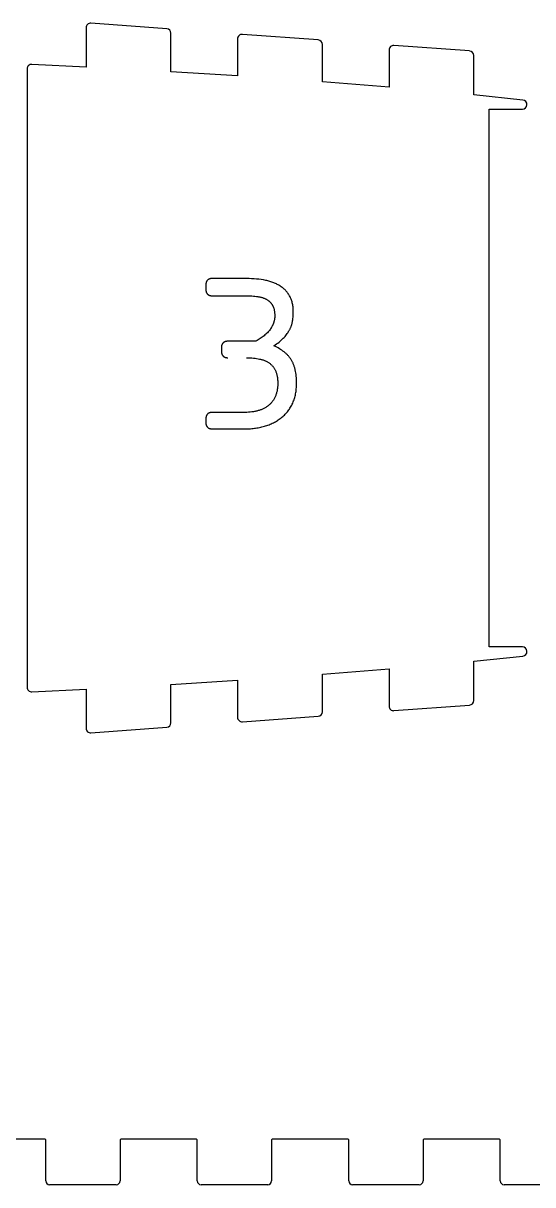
# Model space of a CAD drawing. Extents: x 296 to 1497, y 3 to 304.
# Drawn here: x 1044.5 to 1078.1, y 159.6 to 236.2 of the extents above; entities that cross this region are included whole.
import ezdxf

# ---------------------------------------------------------------- set-up
doc = ezdxf.new("R2010")
doc.units = 0
doc.layers.add('FLAT_PANELS', color=1, linetype='CONTINUOUS')
doc.layers.add('HELP_LINES', color=3, linetype='CONTINUOUS')

msp = doc.modelspace()

# ---------------------------------------------------------------- linework, layer by layer
at = {"layer": 'FLAT_PANELS'}
for p, q in [((1053.982, 235.878, 0), (1048.982, 236.244, 0)), ((1048.66, 235.945, 0), (1048.66, 233.352, 0)), ((1054.26, 233.041, 0), (1054.26, 235.578, 0)), ((1063.982, 235.145, 0), (1058.982, 235.511, 0)), ((1058.66, 235.212, 0), (1058.66, 232.767, 0)), ((1064.26, 232.373, 0), (1064.26, 234.845, 0)), ((1073.982, 234.412, 0), (1068.982, 234.778, 0)), ((1068.66, 234.479, 0), (1068.66, 232.022, 0)), ((1074.26, 231.509, 0), (1074.26, 234.112, 0)), ((1044.772, 233.23, 0), (1044.772, 192.408, 0)), ((1048.66, 233.352, 0), (1045.086, 233.53, 0)), ((1058.66, 232.767, 0), (1054.26, 233.041, 0)), ((1068.66, 232.022, 0), (1064.26, 232.373, 0)), ((1077.495, 231.172, 0), (1074.26, 231.509, 0)), ((1075.263, 195.064, 0), (1075.263, 230.574, 0)), ((1075.263, 230.574, 0), (1077.463, 230.574, 0)), ((1077.463, 195.064, 0), (1075.263, 195.064, 0)), ((1074.26, 194.129, 0), (1077.495, 194.466, 0)), ((1074.26, 191.526, 0), (1074.26, 194.129, 0)), ((1064.26, 193.265, 0), (1068.66, 193.616, 0)), ((1064.26, 190.793, 0), (1064.26, 193.265, 0)), ((1068.66, 193.616, 0), (1068.66, 191.159, 0)), ((1054.26, 192.597, 0), (1058.66, 192.871, 0)), ((1054.26, 190.06, 0), (1054.26, 192.597, 0)), ((1058.66, 192.871, 0), (1058.66, 190.426, 0)), ((1045.086, 192.108, 0), (1048.66, 192.286, 0)), ((1048.66, 192.286, 0), (1048.66, 189.693, 0)), ((1068.982, 190.86, 0), (1073.982, 191.227, 0)), ((1058.982, 190.127, 0), (1063.982, 190.493, 0)), ((1048.982, 189.394, 0), (1053.982, 189.76, 0)), ((1045.952, 162.566), (1042.172, 162.566)), ((1046.002, 162.516), (1045.952, 162.566)), ((1046.002, 159.809), (1046.002, 162.516)), ((1050.952, 162.566), (1050.902, 162.516)), ((1050.902, 162.516), (1050.902, 159.809)), ((1055.953, 162.566), (1050.952, 162.566)), ((1056.003, 162.516), (1055.953, 162.566)), ((1056.003, 159.809), (1056.003, 162.516)), ((1060.953, 162.566), (1060.903, 162.516)), ((1060.903, 162.516), (1060.903, 159.809)), ((1065.953, 162.566), (1060.953, 162.566)), ((1066.003, 162.516), (1065.953, 162.566)), ((1066.003, 159.809), (1066.003, 162.516)), ((1070.953, 162.566), (1070.903, 162.516)), ((1070.903, 162.516), (1070.903, 159.809)), ((1075.953, 162.566), (1070.953, 162.566)), ((1076.003, 162.516), (1075.953, 162.566)), ((1076.003, 159.809), (1076.003, 162.516)), ((1050.652, 159.559), (1046.252, 159.559)), ((1060.653, 159.559), (1056.253, 159.559)), ((1070.653, 159.559), (1066.253, 159.559)), ((1080.653, 159.559), (1076.253, 159.559))]:
    msp.add_line(p, q, dxfattribs=at)
for centre, radius, start, end in [((1048.96, 235.945, 0), 0.3, 85.80737, 180), ((1053.96, 235.578, 0), 0.3, 0, 85.80737), ((1058.96, 235.212, 0), 0.3, 85.80737, 180), ((1063.96, 234.845, 0), 0.3, 0, 85.80737), ((1068.96, 234.479, 0), 0.3, 85.80737, 180), ((1073.96, 234.112, 0), 0.3, 0, 85.80737), ((1045.072, 233.23, 0), 0.3, 87.26728, 179.99999), ((1077.463, 230.874, 0), 0.3, 270.00001, 83.74469), ((1077.463, 194.764, 0), 0.3, 276.25531, 89.99999), ((1045.072, 192.408, 0), 0.3, 179.99999, 272.73271), ((1068.96, 191.159, 0), 0.3, 180, 274.19265), ((1073.96, 191.526, 0), 0.3, 274.19265, 360), ((1058.96, 190.426, 0), 0.3, 180, 274.19265), ((1063.96, 190.793, 0), 0.3, 274.19265, 360), ((1048.96, 189.693, 0), 0.3, 180, 274.19265), ((1053.96, 190.06, 0), 0.3, 274.19265, 360), ((1046.252, 159.809), 0.25, 180.00001, 270.00001), ((1050.652, 159.809), 0.25, 270.00001, 0.00001), ((1056.253, 159.809), 0.25, 180.00001, 270.00001), ((1060.653, 159.809), 0.25, 270.00001, 0.00001), ((1066.253, 159.809), 0.25, 180.00001, 270.00001), ((1070.653, 159.809), 0.25, 270.00001, 0.00001), ((1076.253, 159.809), 0.25, 180.00001, 270.00001)]:
    msp.add_arc(centre, radius, start, end, dxfattribs=at)
at = {"layer": 'HELP_LINES'}
for p, q in [((1056.729, 219.326), (1056.721, 219.321)), ((1056.737, 219.331), (1056.729, 219.326)), ((1056.745, 219.336), (1056.737, 219.331)), ((1056.754, 219.34), (1056.745, 219.336)), ((1056.762, 219.345), (1056.754, 219.34)), ((1056.771, 219.349), (1056.762, 219.345)), ((1056.78, 219.353), (1056.771, 219.349)), ((1056.789, 219.357), (1056.78, 219.353)), ((1056.799, 219.36), (1056.789, 219.357)), ((1056.808, 219.363), (1056.799, 219.36)), ((1056.818, 219.367), (1056.808, 219.363)), ((1056.828, 219.369), (1056.818, 219.367)), ((1056.838, 219.372), (1056.828, 219.369)), ((1056.848, 219.375), (1056.838, 219.372)), ((1056.859, 219.377), (1056.848, 219.375)), ((1056.87, 219.379), (1056.859, 219.377)), ((1056.88, 219.381), (1056.87, 219.379)), ((1056.892, 219.382), (1056.88, 219.381)), ((1056.903, 219.384), (1056.892, 219.382)), ((1056.914, 219.385), (1056.903, 219.384)), ((1056.926, 219.386), (1056.914, 219.385)), ((1056.938, 219.387), (1056.926, 219.386)), ((1056.95, 219.387), (1056.938, 219.387)), ((1056.962, 219.387), (1056.95, 219.387)), ((1056.974, 219.388), (1056.962, 219.387)), ((1059.421, 219.386), (1056.974, 219.388)), ((1059.589, 219.38), (1059.421, 219.386)), ((1059.754, 219.37), (1059.589, 219.38)), ((1059.915, 219.357), (1059.754, 219.37)), ((1060.071, 219.34), (1059.915, 219.357)), ((1060.224, 219.318), (1060.071, 219.34)), ((1056.569, 219.015), (1056.568, 219.004)), ((1056.568, 219.004), (1056.568, 218.993)), ((1056.568, 218.993), (1056.568, 218.658)), ((1056.568, 218.658), (1056.568, 218.646)), ((1056.568, 218.646), (1056.568, 218.635)), ((1056.568, 218.635), (1056.569, 218.623)), ((1056.57, 219.038), (1056.569, 219.026)), ((1056.569, 219.026), (1056.569, 219.015)), ((1056.569, 218.623), (1056.569, 218.612)), ((1056.569, 218.612), (1056.57, 218.601)), ((1056.571, 219.048), (1056.57, 219.038)), ((1056.57, 218.601), (1056.571, 218.59)), ((1056.573, 219.059), (1056.571, 219.048)), ((1056.571, 218.59), (1056.573, 218.579)), ((1056.574, 219.07), (1056.573, 219.059)), ((1056.573, 218.579), (1056.574, 218.569)), ((1056.576, 219.08), (1056.574, 219.07)), ((1056.574, 218.569), (1056.576, 218.558)), ((1056.578, 219.09), (1056.576, 219.08)), ((1056.576, 218.558), (1056.578, 218.548)), ((1056.58, 219.1), (1056.578, 219.09)), ((1056.582, 219.11), (1056.58, 219.1)), ((1056.585, 219.12), (1056.582, 219.11)), ((1056.588, 219.13), (1056.585, 219.12)), ((1056.59, 219.139), (1056.588, 219.13)), ((1056.594, 219.149), (1056.59, 219.139)), ((1056.597, 219.158), (1056.594, 219.149)), ((1056.6, 219.167), (1056.597, 219.158)), ((1056.604, 219.176), (1056.6, 219.167)), ((1056.608, 219.185), (1056.604, 219.176)), ((1056.612, 219.193), (1056.608, 219.185)), ((1056.617, 219.202), (1056.612, 219.193)), ((1056.621, 219.21), (1056.617, 219.202)), ((1056.626, 219.218), (1056.621, 219.21)), ((1056.631, 219.226), (1056.626, 219.218)), ((1056.636, 219.234), (1056.631, 219.226)), ((1056.641, 219.242), (1056.636, 219.234)), ((1056.647, 219.249), (1056.641, 219.242)), ((1056.653, 219.257), (1056.647, 219.249)), ((1056.659, 219.264), (1056.653, 219.257)), ((1056.665, 219.271), (1056.659, 219.264)), ((1056.671, 219.278), (1056.665, 219.271)), ((1056.678, 219.285), (1056.671, 219.278)), ((1056.684, 219.291), (1056.678, 219.285)), ((1056.691, 219.297), (1056.684, 219.291)), ((1056.698, 219.304), (1056.691, 219.297)), ((1056.706, 219.309), (1056.698, 219.304)), ((1056.713, 219.315), (1056.706, 219.309)), ((1056.721, 219.321), (1056.713, 219.315)), ((1060.373, 219.294), (1060.224, 219.318)), ((1060.518, 219.265), (1060.373, 219.294)), ((1060.588, 219.249), (1060.518, 219.265)), ((1060.658, 219.232), (1060.588, 219.249)), ((1060.726, 219.214), (1060.658, 219.232)), ((1060.793, 219.194), (1060.726, 219.214)), ((1060.859, 219.174), (1060.793, 219.194)), ((1060.923, 219.153), (1060.859, 219.174)), ((1060.986, 219.13), (1060.923, 219.153)), ((1061.048, 219.106), (1060.986, 219.13)), ((1061.109, 219.082), (1061.048, 219.106)), ((1061.168, 219.056), (1061.109, 219.082)), ((1061.226, 219.029), (1061.168, 219.056)), ((1061.283, 219.001), (1061.226, 219.029)), ((1061.338, 218.971), (1061.283, 219.001)), ((1061.392, 218.941), (1061.338, 218.971)), ((1061.445, 218.91), (1061.392, 218.941)), ((1061.496, 218.877), (1061.445, 218.91)), ((1061.547, 218.843), (1061.496, 218.877)), ((1061.595, 218.808), (1061.547, 218.843)), ((1061.642, 218.772), (1061.595, 218.808)), ((1061.688, 218.735), (1061.642, 218.772)), ((1061.733, 218.696), (1061.688, 218.735)), ((1061.775, 218.656), (1061.733, 218.696)), ((1061.817, 218.615), (1061.775, 218.656)), ((1061.857, 218.573), (1061.817, 218.615)), ((1061.895, 218.529), (1061.857, 218.573)), ((1056.578, 218.548), (1056.58, 218.538)), ((1056.58, 218.538), (1056.583, 218.528)), ((1056.583, 218.528), (1056.585, 218.518)), ((1056.585, 218.518), (1056.588, 218.509)), ((1056.588, 218.509), (1056.591, 218.499)), ((1056.591, 218.499), (1056.594, 218.49)), ((1056.594, 218.49), (1056.598, 218.481)), ((1056.598, 218.481), (1056.601, 218.472)), ((1056.601, 218.472), (1056.605, 218.463)), ((1056.605, 218.463), (1056.609, 218.454)), ((1056.609, 218.454), (1056.614, 218.445)), ((1056.614, 218.445), (1056.618, 218.437)), ((1056.618, 218.437), (1056.623, 218.429)), ((1056.623, 218.429), (1056.628, 218.42)), ((1056.628, 218.42), (1056.633, 218.412)), ((1056.633, 218.412), (1056.638, 218.405)), ((1056.638, 218.405), (1056.643, 218.397)), ((1056.643, 218.397), (1056.649, 218.389)), ((1056.649, 218.389), (1056.655, 218.382)), ((1056.655, 218.382), (1056.661, 218.375)), ((1056.661, 218.375), (1056.667, 218.368)), ((1056.667, 218.368), (1056.674, 218.361)), ((1056.674, 218.361), (1056.681, 218.354)), ((1056.681, 218.354), (1056.688, 218.347)), ((1056.688, 218.347), (1056.695, 218.341)), ((1056.695, 218.341), (1056.702, 218.335)), ((1056.702, 218.335), (1056.71, 218.329)), ((1056.71, 218.329), (1056.717, 218.323)), ((1056.717, 218.323), (1056.725, 218.318)), ((1056.725, 218.318), (1056.733, 218.313)), ((1056.733, 218.313), (1056.742, 218.308)), ((1056.742, 218.308), (1056.75, 218.303)), ((1056.75, 218.303), (1056.759, 218.298)), ((1056.759, 218.298), (1056.768, 218.294)), ((1056.768, 218.294), (1056.777, 218.29)), ((1056.777, 218.29), (1056.786, 218.286)), ((1056.786, 218.286), (1056.796, 218.282)), ((1056.796, 218.282), (1056.805, 218.278)), ((1056.805, 218.278), (1056.815, 218.275)), ((1056.815, 218.275), (1056.825, 218.272)), ((1056.825, 218.272), (1056.836, 218.269)), ((1056.836, 218.269), (1056.846, 218.266)), ((1056.846, 218.266), (1056.857, 218.264)), ((1056.857, 218.264), (1056.868, 218.262)), ((1056.868, 218.262), (1056.879, 218.26)), ((1056.879, 218.26), (1056.89, 218.258)), ((1056.89, 218.258), (1056.901, 218.256)), ((1056.901, 218.256), (1056.913, 218.255)), ((1056.913, 218.255), (1056.925, 218.254)), ((1056.925, 218.254), (1056.937, 218.253)), ((1056.937, 218.253), (1056.949, 218.252)), ((1056.949, 218.252), (1056.962, 218.251)), ((1056.962, 218.251), (1059.38, 218.248)), ((1059.38, 218.248), (1059.601, 218.237)), ((1059.601, 218.237), (1059.707, 218.229)), ((1059.707, 218.229), (1059.808, 218.22)), ((1059.808, 218.22), (1059.906, 218.209)), ((1059.906, 218.209), (1060.001, 218.196)), ((1060.001, 218.196), (1060.047, 218.188)), ((1060.047, 218.188), (1060.092, 218.18)), ((1060.092, 218.18), (1060.136, 218.172)), ((1060.136, 218.172), (1060.179, 218.162)), ((1060.179, 218.162), (1060.221, 218.152)), ((1060.221, 218.152), (1060.262, 218.141)), ((1060.262, 218.141), (1060.302, 218.129)), ((1060.302, 218.129), (1060.341, 218.116)), ((1060.341, 218.116), (1060.379, 218.103)), ((1060.379, 218.103), (1060.416, 218.089)), ((1060.416, 218.089), (1060.452, 218.074)), ((1060.452, 218.074), (1060.487, 218.059)), ((1060.487, 218.059), (1060.521, 218.042)), ((1060.521, 218.042), (1060.554, 218.025)), ((1060.554, 218.025), (1060.586, 218.008)), ((1060.586, 218.008), (1060.618, 217.989)), ((1060.618, 217.989), (1060.648, 217.97)), ((1060.648, 217.97), (1060.677, 217.95)), ((1060.677, 217.95), (1060.706, 217.928)), ((1060.706, 217.928), (1060.719, 217.918)), ((1060.719, 217.918), (1060.733, 217.907)), ((1060.733, 217.907), (1060.746, 217.895)), ((1060.746, 217.895), (1060.759, 217.884)), ((1060.759, 217.884), (1060.772, 217.872)), ((1060.772, 217.872), (1060.785, 217.86)), ((1060.785, 217.86), (1060.797, 217.848)), ((1060.797, 217.848), (1060.81, 217.836)), ((1060.81, 217.836), (1060.822, 217.824)), ((1060.822, 217.824), (1060.833, 217.811)), ((1060.833, 217.811), (1060.845, 217.798)), ((1060.845, 217.798), (1060.856, 217.785)), ((1061.932, 218.484), (1061.895, 218.529)), ((1061.967, 218.438), (1061.932, 218.484)), ((1062.001, 218.391), (1061.967, 218.438)), ((1062.034, 218.342), (1062.001, 218.391)), ((1062.065, 218.292), (1062.034, 218.342)), ((1062.095, 218.241), (1062.065, 218.292)), ((1062.123, 218.189), (1062.095, 218.241)), ((1062.136, 218.162), (1062.123, 218.189)), ((1062.149, 218.135), (1062.136, 218.162)), ((1062.162, 218.108), (1062.149, 218.135)), ((1062.174, 218.08), (1062.162, 218.108)), ((1062.197, 218.024), (1062.174, 218.08)), ((1062.219, 217.966), (1062.197, 218.024)), ((1062.239, 217.907), (1062.219, 217.966)), ((1062.257, 217.847), (1062.239, 217.907)), ((1062.273, 217.785), (1062.257, 217.847)), ((1060.856, 217.785), (1060.867, 217.771)), ((1060.867, 217.771), (1060.878, 217.758)), ((1060.878, 217.758), (1060.888, 217.744)), ((1060.888, 217.744), (1060.899, 217.73)), ((1060.899, 217.73), (1060.909, 217.716)), ((1060.909, 217.716), (1060.919, 217.702)), ((1060.919, 217.702), (1060.928, 217.687)), ((1060.928, 217.687), (1060.938, 217.672)), ((1060.938, 217.672), (1060.947, 217.657)), ((1060.947, 217.657), (1060.956, 217.642)), ((1060.956, 217.642), (1060.973, 217.611)), ((1060.973, 217.611), (1060.989, 217.579)), ((1060.989, 217.579), (1060.997, 217.563)), ((1060.997, 217.563), (1061.005, 217.546)), ((1061.005, 217.546), (1061.012, 217.529)), ((1061.012, 217.529), (1061.019, 217.512)), ((1061.019, 217.512), (1061.026, 217.495)), ((1061.026, 217.495), (1061.032, 217.477)), ((1061.032, 217.477), (1061.045, 217.44)), ((1061.045, 217.44), (1061.056, 217.403)), ((1061.056, 217.403), (1061.066, 217.364)), ((1061.066, 217.364), (1061.076, 217.324)), ((1061.076, 217.324), (1061.084, 217.283)), ((1061.084, 217.283), (1061.091, 217.241)), ((1061.091, 217.241), (1061.098, 217.198)), ((1061.098, 217.198), (1061.103, 217.153)), ((1061.103, 217.153), (1061.108, 217.108)), ((1061.108, 217.108), (1061.111, 217.061)), ((1061.111, 217.061), (1061.114, 217.013)), ((1062.287, 217.721), (1062.273, 217.785)), ((1062.3, 217.657), (1062.287, 217.721)), ((1062.311, 217.591), (1062.3, 217.657)), ((1062.321, 217.523), (1062.311, 217.591)), ((1062.328, 217.454), (1062.321, 217.523)), ((1062.334, 217.384), (1062.328, 217.454)), ((1062.339, 217.312), (1062.334, 217.384)), ((1062.338, 216.994), (1062.341, 217.079)), ((1062.341, 217.239), (1062.339, 217.312)), ((1062.342, 217.165), (1062.341, 217.239)), ((1062.341, 217.079), (1062.342, 217.165)), ((1060.954, 216.265), (1060.939, 216.237)), ((1060.967, 216.292), (1060.954, 216.265)), ((1060.98, 216.319), (1060.967, 216.292)), ((1060.993, 216.347), (1060.98, 216.319)), ((1061.005, 216.375), (1060.993, 216.347)), ((1061.016, 216.402), (1061.005, 216.375)), ((1061.027, 216.43), (1061.016, 216.402)), ((1061.037, 216.458), (1061.027, 216.43)), ((1061.047, 216.486), (1061.037, 216.458)), ((1061.055, 216.514), (1061.047, 216.486)), ((1061.064, 216.542), (1061.055, 216.514)), ((1061.071, 216.57), (1061.064, 216.542)), ((1061.078, 216.598), (1061.071, 216.57)), ((1061.085, 216.626), (1061.078, 216.598)), ((1061.091, 216.655), (1061.085, 216.626)), ((1061.096, 216.683), (1061.091, 216.655)), ((1061.1, 216.712), (1061.096, 216.683)), ((1061.104, 216.74), (1061.1, 216.712)), ((1061.108, 216.769), (1061.104, 216.74)), ((1061.111, 216.798), (1061.108, 216.769)), ((1061.113, 216.827), (1061.111, 216.798)), ((1061.114, 216.856), (1061.113, 216.827)), ((1061.114, 217.013), (1061.115, 216.964)), ((1061.115, 216.885), (1061.114, 216.856)), ((1061.115, 216.964), (1061.115, 216.914)), ((1061.115, 216.914), (1061.115, 216.885)), ((1062.198, 216.235), (1062.211, 216.27)), ((1062.211, 216.27), (1062.223, 216.306)), ((1062.223, 216.306), (1062.234, 216.341)), ((1062.234, 216.341), (1062.245, 216.377)), ((1062.245, 216.377), (1062.255, 216.413)), ((1062.255, 216.413), (1062.264, 216.45)), ((1062.264, 216.45), (1062.273, 216.486)), ((1062.273, 216.486), (1062.281, 216.523)), ((1062.281, 216.523), (1062.295, 216.597)), ((1062.295, 216.597), (1062.308, 216.673)), ((1062.308, 216.673), (1062.318, 216.751)), ((1062.318, 216.751), (1062.327, 216.83)), ((1062.327, 216.83), (1062.334, 216.911)), ((1062.334, 216.911), (1062.338, 216.994)), ((1060.293, 215.519), (1060.229, 215.472)), ((1060.354, 215.567), (1060.293, 215.519)), ((1060.414, 215.615), (1060.354, 215.567)), ((1060.47, 215.664), (1060.414, 215.615)), ((1060.525, 215.713), (1060.47, 215.664)), ((1060.577, 215.763), (1060.525, 215.713)), ((1060.627, 215.814), (1060.577, 215.763)), ((1060.674, 215.865), (1060.627, 215.814)), ((1060.719, 215.917), (1060.674, 215.865)), ((1060.762, 215.969), (1060.719, 215.917)), ((1060.802, 216.022), (1060.762, 215.969)), ((1060.84, 216.075), (1060.802, 216.022)), ((1060.875, 216.129), (1060.84, 216.075)), ((1060.892, 216.156), (1060.875, 216.129)), ((1060.909, 216.183), (1060.892, 216.156)), ((1060.924, 216.21), (1060.909, 216.183)), ((1060.939, 216.237), (1060.924, 216.21)), ((1061.677, 215.444), (1061.737, 215.506)), ((1061.737, 215.506), (1061.794, 215.57)), ((1061.794, 215.57), (1061.848, 215.633)), ((1061.848, 215.633), (1061.899, 215.698)), ((1061.899, 215.698), (1061.946, 215.762)), ((1061.946, 215.762), (1061.969, 215.795)), ((1061.969, 215.795), (1061.991, 215.828)), ((1061.991, 215.828), (1062.012, 215.861)), ((1062.012, 215.861), (1062.033, 215.894)), ((1062.033, 215.894), (1062.052, 215.927)), ((1062.052, 215.927), (1062.071, 215.961)), ((1062.071, 215.961), (1062.09, 215.994)), ((1062.09, 215.994), (1062.107, 216.028)), ((1062.107, 216.028), (1062.124, 216.062)), ((1062.124, 216.062), (1062.14, 216.096)), ((1062.14, 216.096), (1062.156, 216.131)), ((1062.156, 216.131), (1062.171, 216.165)), ((1062.171, 216.165), (1062.185, 216.2)), ((1062.185, 216.2), (1062.198, 216.235)), ((1057.596, 214.87), (1057.595, 214.858)), ((1057.595, 214.858), (1057.595, 214.845)), ((1057.595, 214.845), (1057.595, 214.587)), ((1057.597, 214.893), (1057.596, 214.882)), ((1057.596, 214.882), (1057.596, 214.87)), ((1057.599, 214.905), (1057.597, 214.893)), ((1057.6, 214.916), (1057.599, 214.905)), ((1057.602, 214.928), (1057.6, 214.916)), ((1057.603, 214.938), (1057.602, 214.928)), ((1057.606, 214.949), (1057.603, 214.938)), ((1057.608, 214.96), (1057.606, 214.949)), ((1057.61, 214.97), (1057.608, 214.96)), ((1057.613, 214.981), (1057.61, 214.97)), ((1057.616, 214.991), (1057.613, 214.981)), ((1057.619, 215.001), (1057.616, 214.991)), ((1057.623, 215.01), (1057.619, 215.001)), ((1057.626, 215.02), (1057.623, 215.01)), ((1057.63, 215.029), (1057.626, 215.02)), ((1057.634, 215.038), (1057.63, 215.029)), ((1057.639, 215.047), (1057.634, 215.038)), ((1057.643, 215.056), (1057.639, 215.047)), ((1057.648, 215.064), (1057.643, 215.056)), ((1057.653, 215.073), (1057.648, 215.064)), ((1057.658, 215.081), (1057.653, 215.073)), ((1057.664, 215.089), (1057.658, 215.081)), ((1057.669, 215.097), (1057.664, 215.089)), ((1057.675, 215.105), (1057.669, 215.097)), ((1057.681, 215.112), (1057.675, 215.105)), ((1057.687, 215.119), (1057.681, 215.112)), ((1057.694, 215.126), (1057.687, 215.119)), ((1057.701, 215.133), (1057.694, 215.126)), ((1057.708, 215.14), (1057.701, 215.133)), ((1057.715, 215.147), (1057.708, 215.14)), ((1057.722, 215.153), (1057.715, 215.147)), ((1057.729, 215.159), (1057.722, 215.153)), ((1057.737, 215.165), (1057.729, 215.159)), ((1057.745, 215.171), (1057.737, 215.165)), ((1057.753, 215.176), (1057.745, 215.171)), ((1057.761, 215.182), (1057.753, 215.176)), ((1057.769, 215.187), (1057.761, 215.182)), ((1057.777, 215.192), (1057.769, 215.187)), ((1057.786, 215.196), (1057.777, 215.192)), ((1057.794, 215.201), (1057.786, 215.196)), ((1057.803, 215.205), (1057.794, 215.201)), ((1057.812, 215.209), (1057.803, 215.205)), ((1057.821, 215.213), (1057.812, 215.209)), ((1057.83, 215.216), (1057.821, 215.213)), ((1057.839, 215.22), (1057.83, 215.216)), ((1057.849, 215.223), (1057.839, 215.22)), ((1057.858, 215.226), (1057.849, 215.223)), ((1057.868, 215.229), (1057.858, 215.226)), ((1057.878, 215.231), (1057.868, 215.229)), ((1057.888, 215.234), (1057.878, 215.231)), ((1057.898, 215.236), (1057.888, 215.234)), ((1057.908, 215.238), (1057.898, 215.236)), ((1057.919, 215.24), (1057.908, 215.238)), ((1057.93, 215.241), (1057.919, 215.24)), ((1057.94, 215.243), (1057.93, 215.241)), ((1057.951, 215.244), (1057.94, 215.243)), ((1057.962, 215.245), (1057.951, 215.244)), ((1057.973, 215.245), (1057.962, 215.245)), ((1057.985, 215.246), (1057.973, 215.245)), ((1057.996, 215.246), (1057.985, 215.246)), ((1058.008, 215.246), (1057.996, 215.246)), ((1059.875, 215.246), (1058.008, 215.246)), ((1059.951, 215.29), (1059.875, 215.246)), ((1060.024, 215.335), (1059.951, 215.29)), ((1060.095, 215.38), (1060.024, 215.335)), ((1060.163, 215.426), (1060.095, 215.38)), ((1060.229, 215.472), (1060.163, 215.426)), ((1061.063, 214.944), (1061.153, 215.006)), ((1061.158, 214.899), (1061.063, 214.944)), ((1061.153, 215.006), (1061.24, 215.069)), ((1061.25, 214.853), (1061.158, 214.899)), ((1061.24, 215.069), (1061.322, 215.132)), ((1061.339, 214.806), (1061.25, 214.853)), ((1061.322, 215.132), (1061.401, 215.194)), ((1061.424, 214.758), (1061.339, 214.806)), ((1061.401, 215.194), (1061.476, 215.257)), ((1061.506, 214.708), (1061.424, 214.758)), ((1061.476, 215.257), (1061.547, 215.319)), ((1061.547, 215.319), (1061.614, 215.382)), ((1061.614, 215.382), (1061.677, 215.444)), ((1057.595, 214.587), (1057.595, 214.575)), ((1057.595, 214.575), (1057.595, 214.563)), ((1057.595, 214.563), (1057.596, 214.551)), ((1057.596, 214.551), (1057.596, 214.539)), ((1057.596, 214.539), (1057.597, 214.527)), ((1057.597, 214.527), (1057.599, 214.516)), ((1057.599, 214.516), (1057.6, 214.504)), ((1057.6, 214.504), (1057.602, 214.493)), ((1057.602, 214.493), (1057.603, 214.482)), ((1057.603, 214.482), (1057.606, 214.471)), ((1057.606, 214.471), (1057.608, 214.46)), ((1057.608, 214.46), (1057.61, 214.45)), ((1057.61, 214.45), (1057.613, 214.439)), ((1057.613, 214.439), (1057.616, 214.429)), ((1057.616, 214.429), (1057.619, 214.419)), ((1057.619, 214.419), (1057.623, 214.409)), ((1057.623, 214.409), (1057.626, 214.4)), ((1057.626, 214.4), (1057.63, 214.39)), ((1057.63, 214.39), (1057.634, 214.381)), ((1057.634, 214.381), (1057.639, 214.371)), ((1057.639, 214.371), (1057.643, 214.362)), ((1057.643, 214.362), (1057.648, 214.354)), ((1057.648, 214.354), (1057.653, 214.345)), ((1057.653, 214.345), (1057.658, 214.336)), ((1057.658, 214.336), (1057.664, 214.328)), ((1057.664, 214.328), (1057.669, 214.32)), ((1057.669, 214.32), (1057.675, 214.312)), ((1057.675, 214.312), (1057.681, 214.304)), ((1057.681, 214.304), (1057.687, 214.296)), ((1057.687, 214.296), (1057.694, 214.289)), ((1057.694, 214.289), (1057.701, 214.282)), ((1057.701, 214.282), (1057.708, 214.274)), ((1057.708, 214.274), (1057.715, 214.267)), ((1057.715, 214.267), (1057.722, 214.261)), ((1057.722, 214.261), (1057.73, 214.254)), ((1057.73, 214.254), (1057.737, 214.248)), ((1057.737, 214.248), (1057.745, 214.242)), ((1057.745, 214.242), (1057.753, 214.236)), ((1057.753, 214.236), (1057.761, 214.23)), ((1057.761, 214.23), (1057.77, 214.225)), ((1057.77, 214.225), (1057.778, 214.22)), ((1057.778, 214.22), (1057.787, 214.215)), ((1057.787, 214.215), (1057.796, 214.21)), ((1057.796, 214.21), (1057.805, 214.206)), ((1057.805, 214.206), (1057.814, 214.201)), ((1057.814, 214.201), (1057.823, 214.197)), ((1057.823, 214.197), (1057.833, 214.193)), ((1057.833, 214.193), (1057.842, 214.19)), ((1057.842, 214.19), (1057.852, 214.186)), ((1057.852, 214.186), (1057.862, 214.183)), ((1057.862, 214.183), (1057.872, 214.18)), ((1057.872, 214.18), (1057.883, 214.177)), ((1057.883, 214.177), (1057.893, 214.175)), ((1057.893, 214.175), (1057.904, 214.172)), ((1057.904, 214.172), (1057.915, 214.17)), ((1057.915, 214.17), (1057.926, 214.168)), ((1057.926, 214.168), (1057.937, 214.167)), ((1057.937, 214.167), (1057.949, 214.165)), ((1057.949, 214.165), (1057.96, 214.164)), ((1057.96, 214.164), (1057.972, 214.163)), ((1057.972, 214.163), (1057.984, 214.162)), ((1057.984, 214.162), (1057.996, 214.162)), ((1057.996, 214.162), (1058.008, 214.161)), ((1058.008, 214.161), (1058.021, 214.161)), ((1059.248, 214.161), (1059.368, 214.16)), ((1059.368, 214.16), (1059.484, 214.156)), ((1059.484, 214.156), (1059.597, 214.15)), ((1059.597, 214.15), (1059.708, 214.14)), ((1059.708, 214.14), (1059.815, 214.129)), ((1059.815, 214.129), (1059.918, 214.114)), ((1059.918, 214.114), (1060.019, 214.097)), ((1060.019, 214.097), (1060.117, 214.077)), ((1060.117, 214.077), (1060.164, 214.067)), ((1060.164, 214.067), (1060.211, 214.055)), ((1060.211, 214.055), (1060.257, 214.042)), ((1060.257, 214.042), (1060.302, 214.028)), ((1060.302, 214.028), (1060.346, 214.014)), ((1060.346, 214.014), (1060.389, 213.999)), ((1060.389, 213.999), (1060.431, 213.982)), ((1060.431, 213.982), (1060.472, 213.965)), ((1060.472, 213.965), (1060.513, 213.947)), ((1061.585, 214.656), (1061.506, 214.708)), ((1061.66, 214.603), (1061.585, 214.656)), ((1061.732, 214.549), (1061.66, 214.603)), ((1061.767, 214.521), (1061.732, 214.549)), ((1061.801, 214.493), (1061.767, 214.521)), ((1061.834, 214.464), (1061.801, 214.493)), ((1061.867, 214.434), (1061.834, 214.464)), ((1061.898, 214.404), (1061.867, 214.434)), ((1061.929, 214.373), (1061.898, 214.404)), ((1061.96, 214.342), (1061.929, 214.373)), ((1061.989, 214.31), (1061.96, 214.342)), ((1062.018, 214.277), (1061.989, 214.31)), ((1062.046, 214.244), (1062.018, 214.277)), ((1062.073, 214.21), (1062.046, 214.244)), ((1062.099, 214.176), (1062.073, 214.21)), ((1062.125, 214.141), (1062.099, 214.176)), ((1062.15, 214.105), (1062.125, 214.141)), ((1062.174, 214.069), (1062.15, 214.105)), ((1062.197, 214.032), (1062.174, 214.069)), ((1062.22, 213.995), (1062.197, 214.032)), ((1062.242, 213.957), (1062.22, 213.995)), ((1062.263, 213.918), (1062.242, 213.957)), ((1060.513, 213.947), (1060.552, 213.928)), ((1060.552, 213.928), (1060.59, 213.909)), ((1060.59, 213.909), (1060.628, 213.888)), ((1060.628, 213.888), (1060.665, 213.866)), ((1060.665, 213.866), (1060.701, 213.844)), ((1060.701, 213.844), (1060.736, 213.821)), ((1060.736, 213.821), (1060.77, 213.796)), ((1060.77, 213.796), (1060.803, 213.771)), ((1060.803, 213.771), (1060.835, 213.745)), ((1060.835, 213.745), (1060.866, 213.718)), ((1060.866, 213.718), (1060.896, 213.69)), ((1060.896, 213.69), (1060.925, 213.661)), ((1060.925, 213.661), (1060.953, 213.631)), ((1060.953, 213.631), (1060.98, 213.6)), ((1060.98, 213.6), (1061.005, 213.568)), ((1061.005, 213.568), (1061.03, 213.535)), ((1061.03, 213.535), (1061.054, 213.501)), ((1061.054, 213.501), (1061.077, 213.466)), ((1061.077, 213.466), (1061.099, 213.43)), ((1061.099, 213.43), (1061.12, 213.393)), ((1061.12, 213.393), (1061.14, 213.355)), ((1061.14, 213.355), (1061.159, 213.316)), ((1061.159, 213.316), (1061.177, 213.276)), ((1061.177, 213.276), (1061.193, 213.235)), ((1061.193, 213.235), (1061.209, 213.193)), ((1061.209, 213.193), (1061.224, 213.149)), ((1062.283, 213.879), (1062.263, 213.918)), ((1062.303, 213.838), (1062.283, 213.879)), ((1062.321, 213.798), (1062.303, 213.838)), ((1062.34, 213.756), (1062.321, 213.798)), ((1062.357, 213.714), (1062.34, 213.756)), ((1062.373, 213.672), (1062.357, 213.714)), ((1062.389, 213.628), (1062.373, 213.672)), ((1062.404, 213.584), (1062.389, 213.628)), ((1062.419, 213.539), (1062.404, 213.584)), ((1062.432, 213.494), (1062.419, 213.539)), ((1062.445, 213.448), (1062.432, 213.494)), ((1062.457, 213.401), (1062.445, 213.448)), ((1062.468, 213.354), (1062.457, 213.401)), ((1062.489, 213.257), (1062.468, 213.354)), ((1062.507, 213.156), (1062.489, 213.257)), ((1061.224, 213.149), (1061.237, 213.105)), ((1061.237, 213.105), (1061.25, 213.059)), ((1061.25, 213.059), (1061.261, 213.011)), ((1061.261, 213.011), (1061.272, 212.963)), ((1061.272, 212.963), (1061.281, 212.913)), ((1061.281, 212.913), (1061.289, 212.862)), ((1061.289, 212.862), (1061.296, 212.809)), ((1061.296, 212.809), (1061.302, 212.756)), ((1061.302, 212.756), (1061.307, 212.701)), ((1061.307, 212.701), (1061.311, 212.645)), ((1061.311, 212.645), (1061.313, 212.587)), ((1061.313, 212.587), (1061.315, 212.529)), ((1061.315, 212.529), (1061.315, 212.469)), ((1061.315, 212.469), (1061.315, 212.409)), ((1062.522, 213.051), (1062.507, 213.156)), ((1062.534, 212.942), (1062.522, 213.051)), ((1062.543, 212.829), (1062.534, 212.942)), ((1062.55, 212.713), (1062.543, 212.829)), ((1062.554, 212.593), (1062.55, 212.713)), ((1062.556, 212.469), (1062.554, 212.593)), ((1062.555, 212.377), (1062.556, 212.469)), ((1061.179, 211.668), (1061.161, 211.623)), ((1061.197, 211.715), (1061.179, 211.668)), ((1061.213, 211.763), (1061.197, 211.715)), ((1061.228, 211.811), (1061.213, 211.763)), ((1061.242, 211.861), (1061.228, 211.811)), ((1061.255, 211.911), (1061.242, 211.861)), ((1061.266, 211.963), (1061.255, 211.911)), ((1061.277, 212.015), (1061.266, 211.963)), ((1061.286, 212.069), (1061.277, 212.015)), ((1061.294, 212.123), (1061.286, 212.069)), ((1061.3, 212.178), (1061.294, 212.123)), ((1061.306, 212.234), (1061.3, 212.178)), ((1061.31, 212.292), (1061.306, 212.234)), ((1061.313, 212.35), (1061.31, 212.292)), ((1061.315, 212.409), (1061.313, 212.35)), ((1062.456, 211.616), (1062.475, 211.695)), ((1062.475, 211.695), (1062.492, 211.776)), ((1062.492, 211.776), (1062.507, 211.858)), ((1062.507, 211.858), (1062.52, 211.941)), ((1062.52, 211.941), (1062.531, 212.026)), ((1062.531, 212.026), (1062.54, 212.111)), ((1062.54, 212.111), (1062.547, 212.199)), ((1062.547, 212.199), (1062.552, 212.287)), ((1062.552, 212.287), (1062.555, 212.377)), ((1060.567, 210.91), (1060.527, 210.885)), ((1060.606, 210.937), (1060.567, 210.91)), ((1060.644, 210.964), (1060.606, 210.937)), ((1060.682, 210.992), (1060.644, 210.964)), ((1060.718, 211.022), (1060.682, 210.992)), ((1060.754, 211.052), (1060.718, 211.022)), ((1060.788, 211.083), (1060.754, 211.052)), ((1060.821, 211.116), (1060.788, 211.083)), ((1060.854, 211.149), (1060.821, 211.116)), ((1060.885, 211.183), (1060.854, 211.149)), ((1060.915, 211.218), (1060.885, 211.183)), ((1060.944, 211.254), (1060.915, 211.218)), ((1060.973, 211.291), (1060.944, 211.254)), ((1061, 211.329), (1060.973, 211.291)), ((1061.026, 211.368), (1061, 211.329)), ((1061.051, 211.408), (1061.026, 211.368)), ((1061.075, 211.449), (1061.051, 211.408)), ((1061.098, 211.491), (1061.075, 211.449)), ((1061.12, 211.534), (1061.098, 211.491)), ((1061.141, 211.578), (1061.12, 211.534)), ((1061.161, 211.623), (1061.141, 211.578)), ((1062.121, 210.837), (1062.16, 210.901)), ((1062.16, 210.901), (1062.198, 210.966)), ((1062.198, 210.966), (1062.234, 211.033)), ((1062.234, 211.033), (1062.268, 211.101)), ((1062.268, 211.101), (1062.3, 211.17)), ((1062.3, 211.17), (1062.331, 211.241)), ((1062.331, 211.241), (1062.36, 211.314)), ((1062.36, 211.314), (1062.387, 211.387)), ((1062.387, 211.387), (1062.412, 211.462)), ((1062.412, 211.462), (1062.435, 211.539)), ((1062.435, 211.539), (1062.456, 211.616)), ((1056.569, 210.171), (1056.568, 210.16)), ((1056.568, 210.16), (1056.568, 210.148)), ((1056.568, 210.148), (1056.568, 209.872)), ((1056.57, 210.193), (1056.569, 210.182)), ((1056.569, 210.182), (1056.569, 210.171)), ((1056.571, 210.204), (1056.57, 210.193)), ((1056.573, 210.215), (1056.571, 210.204)), ((1056.574, 210.226), (1056.573, 210.215)), ((1056.576, 210.236), (1056.574, 210.226)), ((1056.578, 210.247), (1056.576, 210.236)), ((1056.58, 210.257), (1056.578, 210.247)), ((1056.582, 210.267), (1056.58, 210.257)), ((1056.585, 210.277), (1056.582, 210.267)), ((1056.588, 210.286), (1056.585, 210.277)), ((1056.59, 210.296), (1056.588, 210.286)), ((1056.594, 210.305), (1056.59, 210.296)), ((1056.597, 210.315), (1056.594, 210.305)), ((1056.6, 210.324), (1056.597, 210.315)), ((1056.604, 210.333), (1056.6, 210.324)), ((1056.608, 210.342), (1056.604, 210.333)), ((1056.612, 210.351), (1056.608, 210.342)), ((1056.617, 210.359), (1056.612, 210.351)), ((1056.621, 210.368), (1056.617, 210.359)), ((1056.626, 210.376), (1056.621, 210.368)), ((1056.631, 210.384), (1056.626, 210.376)), ((1056.636, 210.392), (1056.631, 210.384)), ((1056.641, 210.4), (1056.636, 210.392)), ((1056.647, 210.408), (1056.641, 210.4)), ((1056.653, 210.415), (1056.647, 210.408)), ((1056.659, 210.423), (1056.653, 210.415)), ((1056.665, 210.43), (1056.659, 210.423)), ((1056.671, 210.437), (1056.665, 210.43)), ((1056.678, 210.444), (1056.671, 210.437)), ((1056.684, 210.451), (1056.678, 210.444)), ((1056.691, 210.457), (1056.684, 210.451)), ((1056.698, 210.464), (1056.691, 210.457)), ((1056.706, 210.47), (1056.698, 210.464)), ((1056.713, 210.476), (1056.706, 210.47)), ((1056.721, 210.481), (1056.713, 210.476)), ((1056.729, 210.487), (1056.721, 210.481)), ((1056.737, 210.492), (1056.729, 210.487)), ((1056.745, 210.497), (1056.737, 210.492)), ((1056.754, 210.501), (1056.745, 210.497)), ((1056.762, 210.506), (1056.754, 210.501)), ((1056.771, 210.51), (1056.762, 210.506)), ((1056.78, 210.514), (1056.771, 210.51)), ((1056.789, 210.518), (1056.78, 210.514)), ((1056.799, 210.522), (1056.789, 210.518)), ((1056.808, 210.525), (1056.799, 210.522)), ((1056.818, 210.529), (1056.808, 210.525)), ((1056.828, 210.532), (1056.818, 210.529)), ((1056.838, 210.534), (1056.828, 210.532)), ((1056.848, 210.537), (1056.838, 210.534)), ((1056.859, 210.539), (1056.848, 210.537)), ((1056.87, 210.541), (1056.859, 210.539)), ((1056.88, 210.543), (1056.87, 210.541)), ((1056.892, 210.545), (1056.88, 210.543)), ((1056.903, 210.546), (1056.892, 210.545)), ((1056.914, 210.547), (1056.903, 210.546)), ((1056.926, 210.548), (1056.914, 210.547)), ((1056.938, 210.549), (1056.926, 210.548)), ((1056.95, 210.55), (1056.938, 210.549)), ((1056.962, 210.55), (1056.95, 210.55)), ((1059.265, 210.552), (1056.962, 210.55)), ((1059.382, 210.557), (1059.265, 210.552)), ((1059.497, 210.567), (1059.382, 210.557)), ((1059.609, 210.579), (1059.497, 210.567)), ((1059.664, 210.587), (1059.609, 210.579)), ((1059.718, 210.596), (1059.664, 210.587)), ((1059.772, 210.605), (1059.718, 210.596)), ((1059.825, 210.616), (1059.772, 210.605)), ((1059.877, 210.627), (1059.825, 210.616)), ((1059.929, 210.639), (1059.877, 210.627)), ((1059.98, 210.653), (1059.929, 210.639)), ((1060.03, 210.667), (1059.98, 210.653)), ((1060.08, 210.682), (1060.03, 210.667)), ((1060.128, 210.698), (1060.08, 210.682)), ((1060.176, 210.715), (1060.128, 210.698)), ((1060.223, 210.732), (1060.176, 210.715)), ((1060.269, 210.751), (1060.223, 210.732)), ((1060.314, 210.771), (1060.269, 210.751)), ((1060.359, 210.792), (1060.314, 210.771)), ((1060.402, 210.814), (1060.359, 210.792)), ((1060.445, 210.836), (1060.402, 210.814)), ((1060.486, 210.86), (1060.445, 210.836)), ((1060.527, 210.885), (1060.486, 210.86)), ((1061.413, 210.095), (1061.474, 210.139)), ((1061.474, 210.139), (1061.533, 210.184)), ((1061.533, 210.184), (1061.59, 210.23)), ((1061.59, 210.23), (1061.646, 210.278)), ((1061.646, 210.278), (1061.701, 210.328)), ((1061.701, 210.328), (1061.754, 210.379)), ((1061.754, 210.379), (1061.805, 210.431)), ((1061.805, 210.431), (1061.855, 210.485)), ((1061.855, 210.485), (1061.903, 210.54)), ((1061.903, 210.54), (1061.95, 210.596)), ((1061.95, 210.596), (1061.995, 210.654)), ((1061.995, 210.654), (1062.039, 210.714)), ((1062.039, 210.714), (1062.081, 210.775)), ((1062.081, 210.775), (1062.121, 210.837)), ((1056.568, 209.872), (1056.568, 209.86)), ((1056.568, 209.86), (1056.568, 209.849)), ((1056.568, 209.849), (1056.569, 209.837)), ((1056.569, 209.837), (1056.569, 209.826)), ((1056.569, 209.826), (1056.57, 209.815)), ((1056.57, 209.815), (1056.571, 209.804)), ((1056.571, 209.804), (1056.573, 209.794)), ((1056.573, 209.794), (1056.574, 209.783)), ((1056.574, 209.783), (1056.576, 209.773)), ((1056.576, 209.773), (1056.578, 209.762)), ((1056.578, 209.762), (1056.58, 209.752)), ((1056.58, 209.752), (1056.583, 209.742)), ((1056.583, 209.742), (1056.585, 209.732)), ((1056.585, 209.732), (1056.588, 209.723)), ((1056.588, 209.723), (1056.591, 209.713)), ((1056.591, 209.713), (1056.594, 209.704)), ((1056.594, 209.704), (1056.598, 209.695)), ((1056.598, 209.695), (1056.601, 209.686)), ((1056.601, 209.686), (1056.605, 209.677)), ((1056.605, 209.677), (1056.609, 209.668)), ((1056.609, 209.668), (1056.614, 209.659)), ((1056.614, 209.659), (1056.618, 209.651)), ((1056.618, 209.651), (1056.623, 209.643)), ((1056.623, 209.643), (1056.628, 209.635)), ((1056.628, 209.635), (1056.633, 209.627)), ((1056.633, 209.627), (1056.638, 209.619)), ((1056.638, 209.619), (1056.643, 209.611)), ((1056.643, 209.611), (1056.649, 209.603)), ((1056.649, 209.603), (1056.655, 209.596)), ((1056.655, 209.596), (1056.661, 209.589)), ((1056.661, 209.589), (1056.667, 209.582)), ((1056.667, 209.582), (1056.674, 209.575)), ((1056.674, 209.575), (1056.681, 209.568)), ((1056.681, 209.568), (1056.688, 209.562)), ((1056.688, 209.562), (1056.695, 209.555)), ((1056.695, 209.555), (1056.702, 209.549)), ((1056.702, 209.549), (1056.71, 209.543)), ((1056.71, 209.543), (1056.717, 209.538)), ((1056.717, 209.538), (1056.725, 209.532)), ((1056.725, 209.532), (1056.733, 209.527)), ((1056.733, 209.527), (1056.742, 209.522)), ((1056.742, 209.522), (1056.75, 209.517)), ((1056.75, 209.517), (1056.759, 209.512)), ((1056.759, 209.512), (1056.768, 209.508)), ((1056.768, 209.508), (1056.777, 209.504)), ((1056.777, 209.504), (1056.786, 209.5)), ((1056.786, 209.5), (1056.796, 209.496)), ((1056.796, 209.496), (1056.805, 209.493)), ((1056.805, 209.493), (1056.815, 209.489)), ((1056.815, 209.489), (1056.825, 209.486)), ((1056.825, 209.486), (1056.836, 209.483)), ((1056.836, 209.483), (1056.846, 209.481)), ((1056.846, 209.481), (1056.857, 209.478)), ((1056.857, 209.478), (1056.868, 209.476)), ((1056.868, 209.476), (1056.879, 209.474)), ((1056.879, 209.474), (1056.89, 209.472)), ((1056.89, 209.472), (1056.901, 209.47)), ((1056.901, 209.47), (1056.913, 209.469)), ((1056.913, 209.469), (1056.925, 209.468)), ((1056.925, 209.468), (1056.937, 209.467)), ((1056.937, 209.467), (1056.949, 209.466)), ((1056.949, 209.466), (1056.962, 209.466)), ((1056.962, 209.466), (1059.145, 209.465)), ((1059.145, 209.465), (1059.328, 209.468)), ((1059.328, 209.468), (1059.506, 209.477)), ((1059.506, 209.477), (1059.595, 209.484)), ((1059.595, 209.484), (1059.682, 209.492)), ((1059.682, 209.492), (1059.768, 209.502)), ((1059.768, 209.502), (1059.854, 209.514)), ((1059.854, 209.514), (1059.939, 209.526)), ((1059.939, 209.526), (1060.022, 209.541)), ((1060.022, 209.541), (1060.106, 209.557)), ((1060.106, 209.557), (1060.188, 209.574)), ((1060.188, 209.574), (1060.269, 209.593)), ((1060.269, 209.593), (1060.35, 209.613)), ((1060.35, 209.613), (1060.429, 209.635)), ((1060.429, 209.635), (1060.508, 209.659)), ((1060.508, 209.659), (1060.586, 209.684)), ((1060.586, 209.684), (1060.662, 209.71)), ((1060.662, 209.71), (1060.737, 209.738)), ((1060.737, 209.738), (1060.811, 209.767)), ((1060.811, 209.767), (1060.883, 209.798)), ((1060.883, 209.798), (1060.954, 209.83)), ((1060.954, 209.83), (1061.024, 209.863)), ((1061.024, 209.863), (1061.092, 209.898)), ((1061.092, 209.898), (1061.159, 209.935)), ((1061.159, 209.935), (1061.225, 209.973)), ((1061.225, 209.973), (1061.289, 210.012)), ((1061.289, 210.012), (1061.352, 210.053)), ((1061.352, 210.053), (1061.413, 210.095))]:
    msp.add_line(p, q, dxfattribs=at)

doc.saveas('drawing.dxf')
